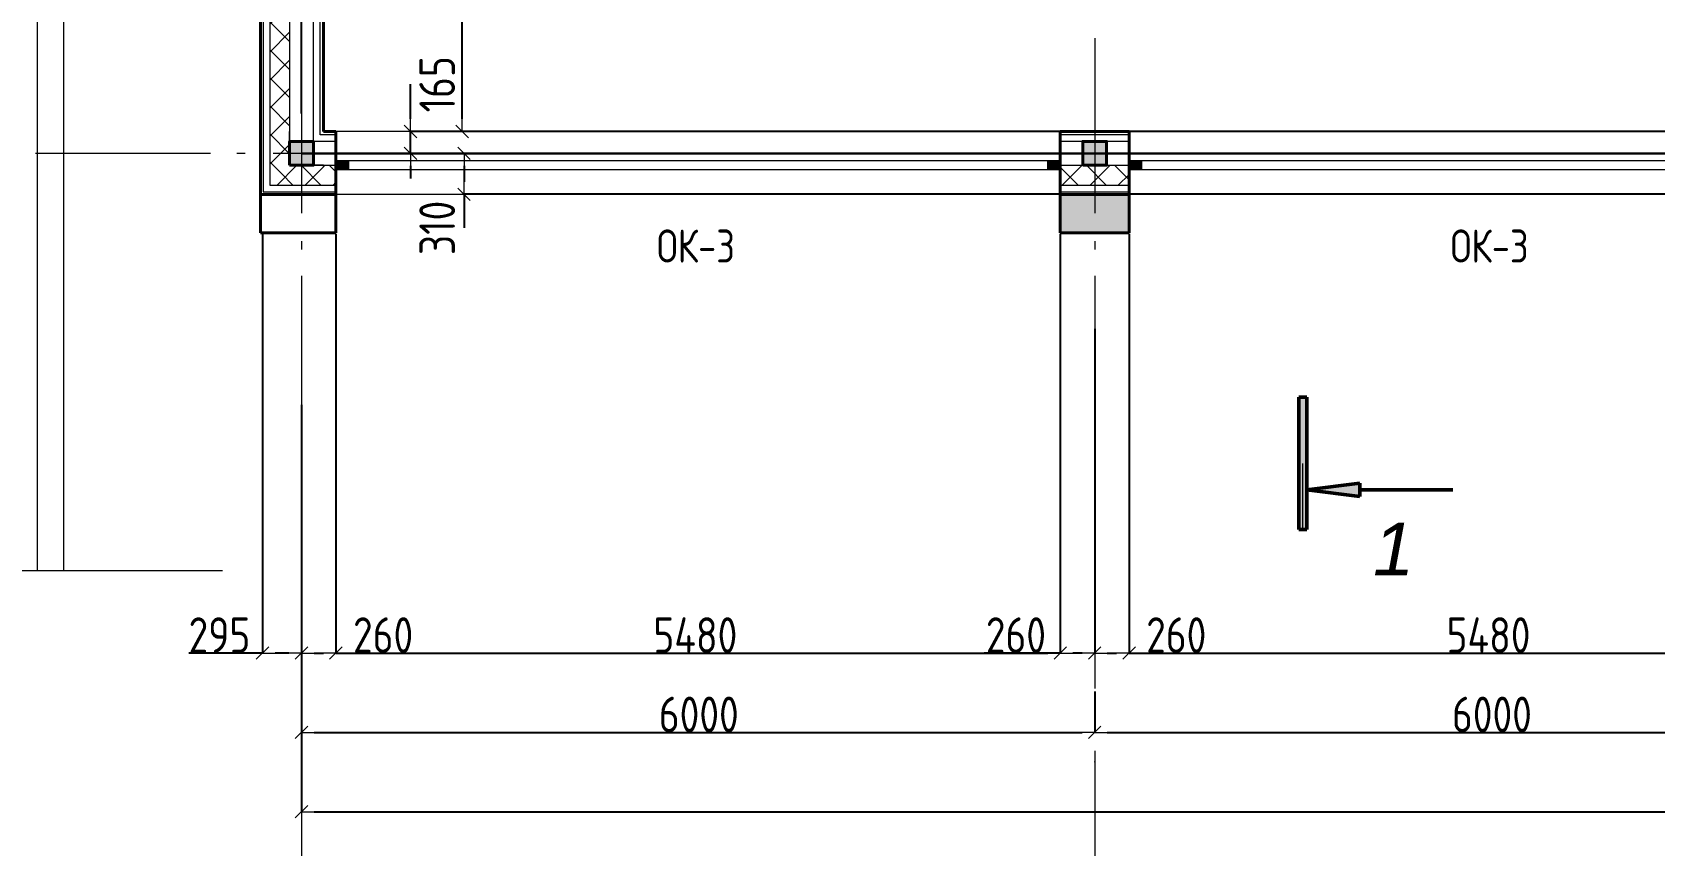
# Model space of a CAD drawing. Header units: millimetres. Extents: x -60256 to 201272, y 21388 to 77592.
# Drawn here: x -47307 to -35036, y 52221 to 58370 of the extents above; entities that cross this region are included whole.
import ezdxf
from ezdxf.enums import TextEntityAlignment as Align

# ---------------------------------------------------------------- set-up
doc = ezdxf.new("R2010")
doc.units = ezdxf.units.MM
doc.header["$MEASUREMENT"] = 0
doc.linetypes.add('Double Dashed', pattern=[1797.222233, 1325, -211.666656, 63.333344, -197.222233])
for name, color, linetype in [('колонны', 7, 'Continuous'), ('марки окон дверей', 7, 'Continuous'), ('Окна ArchiCAD', 7, 'Continuous'), ('оси', 7, 'Continuous'), ('отделка', 7, 'Continuous'), ('размеры', 7, 'Continuous'), ('размеры внутр', 7, 'Continuous'), ('разрезы', 7, 'Continuous'), ('стены наруж', 7, 'Continuous')]:
    doc.layers.add(name, color=color, linetype=linetype)
for name, color, linetype, lineweight in [('колонны_Ном._пера__94', 252, 'Continuous', 13), ('колонны_Ном._пера__99', 7, 'Continuous', 40), ('марки окон дверей_Ном._пера__96', 7, 'Continuous', 13), ('Окна ArchiCAD_Ном._пера__96', 7, 'Continuous', 13), ('Окна ArchiCAD_Ном._пера__97', 7, 'Continuous', 20), ('Окна ArchiCAD_Ном._пера__99', 7, 'Continuous', 40), ('оси_Ном._пера__96', 7, 'Continuous', 13), ('отделка_Ном._пера__91', 255, 'Continuous', 13), ('отделка_Ном._пера__99', 7, 'Continuous', 40), ('разрезы_Ном._пера__100', 7, 'Continuous', 50), ('разрезы_Ном._пера__96', 7, 'Continuous', 13), ('разрезы_Ном._пера__97', 7, 'Continuous', 20), ('стены наруж_Ном._пера__96', 7, 'Continuous', 13), ('стены наруж_Ном._пера__99', 7, 'Continuous', 40), ('чертеж_Ном._пера__96', 7, 'Continuous', 13), ('чертеж_Ном._пера__97', 7, 'Continuous', 20)]:
    doc.layers.add(name, color=color, linetype=linetype, lineweight=lineweight)
doc.styles.add('СГЕНЕРИР_СТИЛЬ_3', font='gost_2_304-81_type.ttf')
doc.styles.add('СГЕНЕРИР_СТИЛЬ_5', font='CS_Gost2304.shx')
doc.styles.add('СГЕНЕРИР_СТИЛЬ_7', font='ariali.ttf')
doc.linetypes.add('Символ (копия)', pattern='A,0,[1,3 План 2-го этажа1.Shx,S=15.873016,R=0,X=0,Y=0],-2000,0', length=2000)
doc.dimstyles.new('СГЕНЕРИР_СТИЛЬ__1', dxfattribs={"dimtxt": 270.000005, "dimasz": 95, "dimexe": 0.18, "dimexo": 0, "dimgap": 0.09, "dimtad": 1, "dimtih": 1, "dimtoh": 1, "dimdec": 0, "dimzin": 0, "dimdsep": 46, "dimtxsty": 'СГЕНЕРИР_СТИЛЬ_3', "dimblk": 'ARROWHEAD_6', "dimblk1": 'ARROWHEAD_6', "dimblk2": 'ARROWHEAD_6', "dimcen": 0.09, "dimclrd": 7, "dimclre": 7, "dimclrt": 98, "dimadec": 0, "dimazin": 0, "dimtfac": 1, "dimtdec": 4, "dimtmove": 0, "dimatfit": 3, "dimfxl": 1, "dimtolj": 1, "dimtzin": 0, "dimarcsym": 0})
doc.dimstyles.new('СГЕНЕРИР_СТИЛЬ__13', dxfattribs={"dimtxt": 270.000005, "dimasz": 95, "dimexe": 0.18, "dimexo": 300, "dimgap": 0.09, "dimtad": 1, "dimtih": 1, "dimtoh": 1, "dimdec": 0, "dimzin": 0, "dimdsep": 46, "dimtxsty": 'СГЕНЕРИР_СТИЛЬ_3', "dimblk": 'ARROWHEAD_6', "dimblk1": 'ARROWHEAD_6', "dimblk2": 'ARROWHEAD_6', "dimcen": 0.09, "dimclrd": 7, "dimclre": 7, "dimclrt": 98, "dimadec": 0, "dimazin": 0, "dimtfac": 1, "dimtdec": 4, "dimtmove": 0, "dimatfit": 3, "dimfxl": 1, "dimtolj": 1, "dimtzin": 0, "dimarcsym": 0})
doc.dimstyles.new('СГЕНЕРИР_СТИЛЬ__14', dxfattribs={"dimtxt": 270.000005, "dimasz": 95, "dimexe": 0.18, "dimexo": 300, "dimgap": 0.09, "dimtad": 1, "dimdec": 0, "dimzin": 0, "dimdsep": 46, "dimtxsty": 'СГЕНЕРИР_СТИЛЬ_3', "dimblk": 'ARROWHEAD_6', "dimblk1": 'ARROWHEAD_6', "dimblk2": 'ARROWHEAD_6', "dimcen": 0.09, "dimclrd": 7, "dimclre": 7, "dimclrt": 98, "dimadec": 0, "dimazin": 0, "dimtfac": 1, "dimtdec": 4, "dimtmove": 0, "dimatfit": 3, "dimfxl": 1, "dimtolj": 1, "dimtzin": 0, "dimarcsym": 0})
doc.dimstyles.new('СГЕНЕРИР_СТИЛЬ__15', dxfattribs={"dimtxt": 270.000005, "dimasz": 95, "dimexe": 0.18, "dimexo": 300, "dimgap": 0.09, "dimtad": 1, "dimdec": 0, "dimzin": 0, "dimdsep": 46, "dimtxsty": 'СГЕНЕРИР_СТИЛЬ_3', "dimblk": 'ARROWHEAD_6', "dimblk1": 'ARROWHEAD_6', "dimblk2": 'ARROWHEAD_6', "dimcen": 0.09, "dimclrd": 7, "dimclre": 7, "dimclrt": 98, "dimadec": 0, "dimazin": 0, "dimtfac": 1, "dimtdec": 4, "dimtmove": 2, "dimatfit": 3, "dimfxl": 1, "dimtolj": 1, "dimtzin": 0, "dimarcsym": 0})
doc.dimstyles.new('СГЕНЕРИР_СТИЛЬ__2', dxfattribs={"dimtxt": 270.000005, "dimasz": 95, "dimexe": 0.18, "dimexo": 0, "dimgap": 0.09, "dimtad": 1, "dimdec": 0, "dimzin": 0, "dimdsep": 46, "dimtxsty": 'СГЕНЕРИР_СТИЛЬ_3', "dimblk": 'ARROWHEAD_6', "dimblk1": 'ARROWHEAD_6', "dimblk2": 'ARROWHEAD_6', "dimcen": 0.09, "dimclrd": 7, "dimclre": 7, "dimclrt": 98, "dimadec": 0, "dimazin": 0, "dimtfac": 1, "dimtdec": 4, "dimtmove": 0, "dimatfit": 3, "dimfxl": 1, "dimtolj": 1, "dimtzin": 0, "dimarcsym": 0})
pattern_1 = [(45, (0, 0), (-106.06602, 106.06602), []), (135, (0, 0), (106.06602, 106.06602), [])]

# ---------------------------------------------------------------- blocks, each defined once
blk = doc.blocks.new('Стена_14_1', base_point=(-39271, 57146))
at = {"layer": 'отделка_Ном._пера__91', "linetype": 'Continuous'}
blk.add_hatch(color=256, dxfattribs=at).paths.add_polyline_path([(-39531, 57146), (-39531, 56856), (-39011, 56856), (-39011, 57146)])
at = {"layer": 'отделка_Ном._пера__99', "linetype": 'Continuous', "flags": 128}
for points in [[(-39531, 57146), (-39531, 56856)], [(-39011, 57146), (-39531, 57146)], [(-39011, 56856), (-39011, 57146)], [(-39531, 56856), (-39011, 56856)]]:
    blk.add_lwpolyline(points, dxfattribs=at)
blk = doc.blocks.new('Стена_16_1', base_point=(-45271, 57146))
at = {"layer": 'отделка_Ном._пера__99', "linetype": 'Continuous', "flags": 128}
for points in [[(-45581, 57146), (-45581, 56856)], [(-45011, 57146), (-45581, 57146)], [(-45011, 56856), (-45011, 57146)], [(-45581, 56856), (-45011, 56856)]]:
    blk.add_lwpolyline(points, dxfattribs=at)
blk = doc.blocks.new('Окно 16_4')
at = {"layer": 'Окна ArchiCAD_Ном._пера__96', "linetype": 'Continuous'}
for points in [[(-2740, -70), (-2645, -70), (-2645, 0), (-2740, 0)], [(2740, 0), (2645, 0), (2645, -70), (2740, -70)]]:
    blk.add_hatch(color=256, dxfattribs=at).paths.add_polyline_path(points)
for p, q in [((2645, 0), (-2645, 0)), ((-2645, -70), (2645, -70))]:
    blk.add_line(p, q, dxfattribs=at)
at = {"layer": 'Окна ArchiCAD_Ном._пера__97', "linetype": 'Continuous'}
for p, q in [((-2740, 220), (2740, 220)), ((-2645, 0), (-2740, 0)), ((-2645, -70), (-2645, 0)), ((2740, 0), (2645, 0)), ((2645, 0), (2645, -70)), ((-2740, -70), (-2645, -70)), ((2645, -70), (2740, -70)), ((-2740, -255), (2740, -255))]:
    blk.add_line(p, q, dxfattribs=at)
at = {"layer": 'Окна ArchiCAD_Ном._пера__99', "linetype": 'Continuous'}
for p, q in [((-2740, 0), (-2740, -35)), ((2740, 0), (2740, -35)), ((-2740, -35), (-2740, -70)), ((2740, -35), (2740, -70))]:
    blk.add_line(p, q, dxfattribs=at)
blk = doc.blocks.new('Окно 16_5')
at = {"layer": 'Окна ArchiCAD_Ном._пера__96', "linetype": 'Continuous'}
for points in [[(-2740, -70), (-2645, -70), (-2645, 0), (-2740, 0)], [(2740, 0), (2645, 0), (2645, -70), (2740, -70)]]:
    blk.add_hatch(color=256, dxfattribs=at).paths.add_polyline_path(points)
for p, q in [((2645, 0), (-2645, 0)), ((-2645, -70), (2645, -70))]:
    blk.add_line(p, q, dxfattribs=at)
at = {"layer": 'Окна ArchiCAD_Ном._пера__97', "linetype": 'Continuous'}
for p, q in [((-2740, 220), (2740, 220)), ((-2645, 0), (-2740, 0)), ((-2645, -70), (-2645, 0)), ((2740, 0), (2645, 0)), ((2645, 0), (2645, -70)), ((-2740, -70), (-2645, -70)), ((2645, -70), (2740, -70)), ((-2740, -255), (2740, -255))]:
    blk.add_line(p, q, dxfattribs=at)
at = {"layer": 'Окна ArchiCAD_Ном._пера__99', "linetype": 'Continuous'}
for p, q in [((-2740, 0), (-2740, -35)), ((2740, 0), (2740, -35)), ((-2740, -35), (-2740, -70)), ((2740, -35), (2740, -70))]:
    blk.add_line(p, q, dxfattribs=at)
blk = doc.blocks.new('Стена_22_1', base_point=(-15271, 57456))
at = {"layer": 'стены наруж_Ном._пера__96', "linetype": 'Continuous'}
h = blk.add_hatch(dxfattribs=at)
h.set_pattern_fill('УТЕПЛИТ_МЕЛКИЙ_0001', color=256, style=0, pattern_type=2)
h.set_pattern_definition(pattern_1)
h.paths.add_polyline_path([(-45511, 57216), (-45106, 57216), (-45106, 57366), (-45361, 57366)])
h = blk.add_hatch(dxfattribs=at)
h.set_pattern_fill('УТЕПЛИТ_МЕЛКИЙ_0001', color=256, style=0, pattern_type=2)
h.set_pattern_definition(pattern_1)
h.paths.add_polyline_path([(-45106, 57366), (-45106, 57216), (-45011, 57216), (-45011, 57331), (-45011, 57366)])
h = blk.add_hatch(dxfattribs=at)
h.set_pattern_fill('УТЕПЛИТ_МЕЛКИЙ_0001', color=256, style=0, pattern_type=2)
h.set_pattern_definition(pattern_1)
h.paths.add_polyline_path([(-39531, 57366), (-39531, 57331), (-39531, 57216), (-39361, 57216), (-39361, 57366)])
h = blk.add_hatch(dxfattribs=at)
h.set_pattern_fill('УТЕПЛИТ_МЕЛКИЙ_0001', color=256, style=0, pattern_type=2)
h.set_pattern_definition(pattern_1)
h.paths.add_polyline_path([(-39361, 57216), (-39181, 57216), (-39181, 57366), (-39361, 57366)])
h = blk.add_hatch(dxfattribs=at)
h.set_pattern_fill('УТЕПЛИТ_МЕЛКИЙ_0001', color=256, style=0, pattern_type=2)
h.set_pattern_definition(pattern_1)
h.paths.add_polyline_path([(-39181, 57366), (-39181, 57216), (-39011, 57216), (-39011, 57331), (-39011, 57366)])
for p, q in [((-45106, 57596), (-45131, 57596)), ((-45011, 57596), (-45106, 57596)), ((-39361, 57596), (-39531, 57596)), ((-39181, 57596), (-39361, 57596)), ((-39011, 57596), (-39181, 57596)), ((-45106, 57546), (-45181, 57546)), ((-45011, 57546), (-45106, 57546)), ((-39361, 57546), (-39531, 57546)), ((-39361, 57546), (-39181, 57546)), ((-39011, 57546), (-39181, 57546)), ((-45106, 57366), (-45361, 57366)), ((-45361, 57366), (-45106, 57366)), ((-45106, 57366), (-45011, 57366)), ((-39531, 57366), (-39361, 57366)), ((-39181, 57366), (-39361, 57366)), ((-39181, 57366), (-39011, 57366)), ((-45511, 57216), (-45106, 57216)), ((-45106, 57216), (-45011, 57216)), ((-39531, 57216), (-39361, 57216)), ((-39361, 57216), (-39181, 57216)), ((-39181, 57216), (-39011, 57216)), ((-45561, 57166), (-45106, 57166)), ((-45106, 57166), (-45011, 57166)), ((-39531, 57166), (-39361, 57166)), ((-39361, 57166), (-39181, 57166)), ((-39181, 57166), (-39011, 57166))]:
    blk.add_line(p, q, dxfattribs=at)
at = {"layer": 'стены наруж_Ном._пера__99', "linetype": 'Continuous'}
for p, q in [((-45011, 57621), (-45011, 57596)), ((-45011, 57596), (-45011, 57546)), ((-39531, 57621), (-39531, 57596)), ((-39531, 57596), (-39531, 57546)), ((-39011, 57621), (-39011, 57596)), ((-39011, 57596), (-39011, 57546)), ((-45011, 57546), (-45011, 57401)), ((-39531, 57546), (-39531, 57401)), ((-39011, 57546), (-39011, 57401)), ((-45011, 57401), (-45011, 57366)), ((-45011, 57366), (-45011, 57331)), ((-45011, 57331), (-45011, 57216)), ((-39531, 57401), (-39531, 57366)), ((-39531, 57366), (-39531, 57331)), ((-39531, 57331), (-39531, 57216)), ((-39011, 57401), (-39011, 57366)), ((-39011, 57366), (-39011, 57331)), ((-39011, 57331), (-39011, 57216)), ((-45011, 57216), (-45011, 57166)), ((-39531, 57216), (-39531, 57166)), ((-39011, 57216), (-39011, 57166)), ((-45011, 57166), (-45011, 57146)), ((-39531, 57166), (-39531, 57146)), ((-39011, 57166), (-39011, 57146))]:
    blk.add_line(p, q, dxfattribs=at)
at = {"layer": 'стены наруж_Ном._пера__99', "linetype": 'Continuous', "flags": 128}
for points in [[(-45011, 57621), (-45106, 57621)], [(-39011, 57621), (-39531, 57621)], [(-45581, 57146), (-45011, 57146)], [(-39531, 57146), (-39011, 57146)]]:
    blk.add_lwpolyline(points, dxfattribs=at)
at = {"layer": 'Окна ArchiCAD', "color": 44, "linetype": 'Continuous', "lineweight": 35, "xscale": -1, "zscale": 1000}
for name, p in [('Окно 16_5', (-42271, 57401)), ('Окно 16_4', (-36271, 57401))]:
    blk.add_blockref(name, p, dxfattribs=at)
blk = doc.blocks.new('Стена_23_1', base_point=(-45271, 57456))
at = {"layer": 'стены наруж_Ном._пера__96', "linetype": 'Continuous'}
h = blk.add_hatch(dxfattribs=at)
h.set_pattern_fill('УТЕПЛИТ_МЕЛКИЙ_0001', color=256, style=0, pattern_type=2)
h.set_pattern_definition(pattern_1)
h.paths.add_polyline_path([(-45511, 63366), (-45511, 57621), (-45361, 57621), (-45361, 63366)])
h = blk.add_hatch(dxfattribs=at)
h.set_pattern_fill('УТЕПЛИТ_МЕЛКИЙ_0001', color=256, style=0, pattern_type=2)
h.set_pattern_definition(pattern_1)
h.paths.add_polyline_path([(-45511, 57621), (-45511, 57216), (-45361, 57366), (-45361, 57621)])
for p, q in [((-45561, 63366), (-45561, 57621)), ((-45511, 63366), (-45511, 57621)), ((-45361, 63366), (-45361, 57621)), ((-45181, 57621), (-45181, 63366)), ((-45131, 57621), (-45131, 63366)), ((-45561, 57621), (-45561, 57166)), ((-45511, 57621), (-45511, 57216)), ((-45361, 57366), (-45361, 57621)), ((-45361, 57621), (-45361, 57366)), ((-45181, 57546), (-45181, 57621)), ((-45131, 57596), (-45131, 57621))]:
    blk.add_line(p, q, dxfattribs=at)
at = {"layer": 'стены наруж_Ном._пера__99', "linetype": 'Continuous', "flags": 128}
for points in [[(-45581, 63656), (-45581, 57146)], [(-45106, 57621), (-45106, 63656)]]:
    blk.add_lwpolyline(points, dxfattribs=at)
blk = doc.blocks.new('Колонна_37_1', base_point=(-39271, 57456))
at = {"layer": 'колонны_Ном._пера__94', "linetype": 'Continuous'}
blk.add_hatch(color=256, dxfattribs=at).paths.add_polyline_path([(-39361, 57366), (-39181, 57366), (-39181, 57546), (-39361, 57546)])
at = {"layer": 'колонны_Ном._пера__99', "linetype": 'Continuous', "flags": 128}
blk.add_lwpolyline([(-39361, 57366), (-39181, 57366), (-39181, 57546), (-39361, 57546)], close=True, dxfattribs=at)
blk = doc.blocks.new('Колонна_38_1', base_point=(-45271, 57456))
at = {"layer": 'колонны_Ном._пера__94', "linetype": 'Continuous'}
blk.add_hatch(color=256, dxfattribs=at).paths.add_polyline_path([(-45361, 57366), (-45181, 57366), (-45181, 57546), (-45361, 57546)])
at = {"layer": 'колонны_Ном._пера__99', "linetype": 'Continuous', "flags": 128}
blk.add_lwpolyline([(-45361, 57366), (-45181, 57366), (-45181, 57546), (-45361, 57546)], close=True, dxfattribs=at)
blk = doc.blocks.new('Стандартный маркер сетки')
at = {"layer": 'оси_Ном._пера__96', "linetype": 'Double Dashed'}
for p, q in [((900, 0), (17157, 0)), ((17157, 0), (18057, 0))]:
    blk.add_line(p, q, dxfattribs=at)
blk.add_point((17157, 0), dxfattribs=at)
blk.add_point((17157, 0), dxfattribs=at)
at = {"layer": 'оси_Ном._пера__96', "style": 'СГЕНЕРИР_СТИЛЬ_3'}
blk.add_attdef('AC_MarkerText_1', text='', height=350, rotation=90, dxfattribs=at).set_placement((18727, -87), align=Align.BOTTOM_LEFT)
blk = doc.blocks.new('Стандартный маркер сетки_2')
at = {"layer": 'оси_Ном._пера__96', "linetype": 'Double Dashed'}
for p, q in [((900, 0), (17157, 0)), ((17157, 0), (18057, 0))]:
    blk.add_line(p, q, dxfattribs=at)
blk.add_point((17157, 0), dxfattribs=at)
blk.add_point((17157, 0), dxfattribs=at)
at = {"layer": 'оси_Ном._пера__96', "style": 'СГЕНЕРИР_СТИЛЬ_3'}
blk.add_attdef('AC_MarkerText_1', text='', height=350, rotation=90, dxfattribs=at).set_placement((18727, -122), align=Align.BOTTOM_LEFT)
blk = doc.blocks.new('Стандартный маркер сетки_14')
at = {"layer": 'оси_Ном._пера__96', "linetype": 'Double Dashed'}
blk.add_line((900, 0), (76535, 0), dxfattribs=at)
at = {"layer": 'оси_Ном._пера__96', "style": 'СГЕНЕРИР_СТИЛЬ_3'}
for tag, p in [('AC_MarkerText_1_1', (-244, 270)), ('AC_MarkerText_1_2', (77991, 270))]:
    blk.add_attdef(tag, text='', height=350, rotation=180, dxfattribs=at).set_placement(p, align=Align.BOTTOM_LEFT)
blk = doc.blocks.new('Номер помещения 16_2')
at = {"layer": 'марки окон дверей_Ном._пера__96', "insert": (-308, 19), "char_height": 250, "attachment_point": 4, "style": 'СГЕНЕРИР_СТИЛЬ_5'}
blk.add_mtext('{ОК-3}', dxfattribs=at)
blk = doc.blocks.new('ARROWHEAD_6')
at = {"color": 0, "linetype": 'Continuous', "lineweight": 0}
for p, q in [((0, 0), (-1, 0)), ((-0.5, -0.5), (0.5, 0.5))]:
    blk.add_line(p, q, dxfattribs=at)
blk = doc.blocks.new('*D795')
at = {"layer": 'Defpoints', "color": 0, "linetype": 'Continuous', "transparency": 16777216}
for p in [(22379, 61287), (-45271, 53854), (22379, 52477)]:
    blk.add_point(p, dxfattribs=at)
at = {"layer": 'размеры', "color": 7, "linetype": 'Continuous', "lineweight": -2, "transparency": 16777216}
for p, q in [((22379, 61287), (22379, 52477)), ((-45271, 53854), (-45271, 52477)), ((-45176, 52477), (22284, 52477))]:
    blk.add_line(p, q, dxfattribs=at)
at = {"layer": 'размеры', "color": 7, "linetype": 'Continuous', "lineweight": -2, "transparency": 16777216, "xscale": 95, "yscale": 95, "zscale": 95, "rotation": 180}
blk.add_blockref('ARROWHEAD_6', (-45271, 52477), dxfattribs=at)
at = {"layer": 'размеры', "color": 7, "linetype": 'Continuous', "lineweight": -2, "transparency": 16777216, "xscale": 95, "yscale": 95, "zscale": 95}
blk.add_blockref('ARROWHEAD_6', (22379, 52477), dxfattribs=at)
at = {"layer": 'размеры', "color": 98, "linetype": 'Continuous', "transparency": 16777216, "insert": (-11433, 52612), "char_height": 270, "attachment_point": 5, "style": 'СГЕНЕРИР_СТИЛЬ_3'}
blk.add_mtext('\\A1;67650', dxfattribs=at)
blk = doc.blocks.new('*D799')
at = {"layer": 'Defpoints', "color": 0, "linetype": 'Continuous', "transparency": 16777216}
for p in [(-45271, 53633), (-39271, 53385), (-39271, 53077)]:
    blk.add_point(p, dxfattribs=at)
at = {"layer": 'размеры', "color": 7, "linetype": 'Continuous', "lineweight": -2, "transparency": 16777216}
for p, q in [((-45271, 53633), (-45271, 53077)), ((-39271, 53385), (-39271, 53077)), ((-45176, 53077), (-39366, 53077))]:
    blk.add_line(p, q, dxfattribs=at)
at = {"layer": 'размеры', "color": 7, "linetype": 'Continuous', "lineweight": -2, "transparency": 16777216, "xscale": 95, "yscale": 95, "zscale": 95, "rotation": 180}
blk.add_blockref('ARROWHEAD_6', (-45271, 53077), dxfattribs=at)
at = {"layer": 'размеры', "color": 7, "linetype": 'Continuous', "lineweight": -2, "transparency": 16777216, "xscale": 95, "yscale": 95, "zscale": 95}
blk.add_blockref('ARROWHEAD_6', (-39271, 53077), dxfattribs=at)
at = {"layer": 'размеры', "color": 98, "linetype": 'Continuous', "transparency": 16777216, "insert": (-42266, 53212), "char_height": 270, "attachment_point": 5, "style": 'СГЕНЕРИР_СТИЛЬ_3'}
blk.add_mtext('\\A1;6000', dxfattribs=at)
blk = doc.blocks.new('*D800')
at = {"layer": 'Defpoints', "color": 0, "linetype": 'Continuous', "transparency": 16777216}
for p in [(-39271, 53385), (-33271, 53495), (-33271, 53077)]:
    blk.add_point(p, dxfattribs=at)
at = {"layer": 'размеры', "color": 7, "linetype": 'Continuous', "lineweight": -2, "transparency": 16777216}
for p, q in [((-39271, 53385), (-39271, 53077)), ((-33271, 53495), (-33271, 53077)), ((-39176, 53077), (-33366, 53077))]:
    blk.add_line(p, q, dxfattribs=at)
at = {"layer": 'размеры', "color": 7, "linetype": 'Continuous', "lineweight": -2, "transparency": 16777216, "xscale": 95, "yscale": 95, "zscale": 95, "rotation": 180}
blk.add_blockref('ARROWHEAD_6', (-39271, 53077), dxfattribs=at)
at = {"layer": 'размеры', "color": 7, "linetype": 'Continuous', "lineweight": -2, "transparency": 16777216, "xscale": 95, "yscale": 95, "zscale": 95}
blk.add_blockref('ARROWHEAD_6', (-33271, 53077), dxfattribs=at)
at = {"layer": 'размеры', "color": 98, "linetype": 'Continuous', "transparency": 16777216, "insert": (-36266, 53212), "char_height": 270, "attachment_point": 5, "style": 'СГЕНЕРИР_СТИЛЬ_3'}
blk.add_mtext('\\A1;6000', dxfattribs=at)
blk = doc.blocks.new('*D816')
at = {"layer": 'Defpoints', "color": 0, "linetype": 'Continuous', "transparency": 16777216}
for p in [(-40966, 71856), (-50466, 57456), (-48920, 57456)]:
    blk.add_point(p, dxfattribs=at)
at = {"layer": 'размеры', "color": 7, "linetype": 'Continuous', "lineweight": -2, "transparency": 16777216}
for p, q in [((-40966, 71856), (-50466, 71856)), ((-50466, 71761), (-50466, 65056)), ((-50466, 57551), (-50466, 64284)), ((-48920, 57456), (-50466, 57456))]:
    blk.add_line(p, q, dxfattribs=at)
at = {"layer": 'размеры', "color": 7, "linetype": 'Continuous', "lineweight": -2, "transparency": 16777216, "xscale": 95, "yscale": 95, "zscale": 95}
for p, rotation in [((-50466, 71856), 90), ((-50466, 57456), 270)]:
    blk.add_blockref('ARROWHEAD_6', p, dxfattribs=dict(at, rotation=rotation))
at = {"layer": 'размеры', "color": 98, "linetype": 'Continuous', "transparency": 16777216, "insert": (-50466, 64670), "char_height": 270, "attachment_point": 5, "rotation": 90, "style": 'СГЕНЕРИР_СТИЛЬ_3'}
blk.add_mtext('\\A1;14400', dxfattribs=at)
blk = doc.blocks.new('*D904')
at = {"layer": 'Defpoints', "color": 0, "linetype": 'Continuous', "transparency": 16777216}
for p in [(-45581, 63518), (-45271, 59221), (-45271, 57456)]:
    blk.add_point(p, dxfattribs=at)
at = {"layer": 'размеры внутр', "color": 7, "linetype": 'Continuous', "lineweight": -2, "transparency": 16777216}
for p, q in [((-45581, 63218), (-45581, 59221)), ((-45581, 59221), (-46081, 59221)), ((-45366, 59221), (-45486, 59221)), ((-45271, 57756), (-45271, 59222))]:
    blk.add_line(p, q, dxfattribs=at)
at = {"layer": 'размеры внутр', "color": 7, "linetype": 'Continuous', "lineweight": -2, "transparency": 16777216, "xscale": 95, "yscale": 95, "zscale": 95, "rotation": 180}
blk.add_blockref('ARROWHEAD_6', (-45581, 59221), dxfattribs=at)
at = {"layer": 'размеры внутр', "color": 7, "linetype": 'Continuous', "lineweight": -2, "transparency": 16777216, "xscale": 95, "yscale": 95, "zscale": 95}
blk.add_blockref('ARROWHEAD_6', (-45271, 59221), dxfattribs=at)
at = {"layer": 'размеры внутр', "color": 98, "linetype": 'Continuous', "transparency": 16777216, "insert": (-45879, 59356), "char_height": 270, "attachment_point": 5, "style": 'СГЕНЕРИР_СТИЛЬ_3'}
blk.add_mtext('\\A1;310', dxfattribs=at)
blk = doc.blocks.new('*D905')
at = {"layer": 'Defpoints', "color": 0, "linetype": 'Continuous', "transparency": 16777216}
for p in [(-45106, 63518), (-45106, 59221), (-45271, 57456)]:
    blk.add_point(p, dxfattribs=at)
at = {"layer": 'размеры внутр', "color": 7, "linetype": 'Continuous', "lineweight": -2, "transparency": 16777216}
for p, q in [((-45106, 63218), (-45106, 59221)), ((-45366, 59221), (-45461, 59221)), ((-45271, 57756), (-45271, 59222)), ((-45271, 59221), (-45106, 59221)), ((-45011, 59221), (-44511, 59221))]:
    blk.add_line(p, q, dxfattribs=at)
at = {"layer": 'размеры внутр', "color": 7, "linetype": 'Continuous', "lineweight": -2, "transparency": 16777216, "xscale": 95, "yscale": 95, "zscale": 95}
blk.add_blockref('ARROWHEAD_6', (-45271, 59221), dxfattribs=at)
at = {"layer": 'размеры внутр', "color": 7, "linetype": 'Continuous', "lineweight": -2, "transparency": 16777216, "xscale": 95, "yscale": 95, "zscale": 95, "rotation": 180}
blk.add_blockref('ARROWHEAD_6', (-45106, 59221), dxfattribs=at)
at = {"layer": 'размеры внутр', "color": 98, "linetype": 'Continuous', "transparency": 16777216, "insert": (-44714, 59356), "char_height": 270, "attachment_point": 5, "style": 'СГЕНЕРИР_СТИЛЬ_3'}
blk.add_mtext('\\A1;165', dxfattribs=at)
blk = doc.blocks.new('*D910')
at = {"layer": 'Defpoints', "color": 0, "linetype": 'Continuous', "transparency": 16777216}
for p in [(-45271, 57456), (-44042, 57456), (-30271, 57146)]:
    blk.add_point(p, dxfattribs=at)
at = {"layer": 'размеры внутр', "color": 7, "linetype": 'Continuous', "lineweight": -2, "transparency": 16777216}
for p, q in [((-44971, 57456), (-44042, 57456)), ((-44042, 57361), (-44042, 57241)), ((-30571, 57146), (-44042, 57146)), ((-44042, 57146), (-44042, 56892))]:
    blk.add_line(p, q, dxfattribs=at)
at = {"layer": 'размеры внутр', "color": 7, "linetype": 'Continuous', "lineweight": -2, "transparency": 16777216, "xscale": 95, "yscale": 95, "zscale": 95}
for p, rotation in [((-44042, 57456), 90), ((-44042, 57146), 270)]:
    blk.add_blockref('ARROWHEAD_6', p, dxfattribs=dict(at, rotation=rotation))
at = {"layer": 'размеры внутр', "color": 98, "linetype": 'Continuous', "transparency": 16777216, "insert": (-44245, 56892), "char_height": 270, "attachment_point": 5, "rotation": 90, "style": 'СГЕНЕРИР_СТИЛЬ_3'}
blk.add_mtext('\\A1;310', dxfattribs=at)
blk = doc.blocks.new('*D911')
at = {"layer": 'Defpoints', "color": 0, "linetype": 'Continuous', "transparency": 16777216}
for p in [(-44447, 57621), (-30271, 57621), (-45271, 57456)]:
    blk.add_point(p, dxfattribs=at)
at = {"layer": 'размеры внутр', "color": 7, "linetype": 'Continuous', "lineweight": -2, "transparency": 16777216}
for p, q in [((-44447, 57716), (-44447, 57978)), ((-30571, 57621), (-44447, 57621)), ((-44447, 57456), (-44447, 57621)), ((-44971, 57456), (-44447, 57456)), ((-44447, 57361), (-44447, 57266))]:
    blk.add_line(p, q, dxfattribs=at)
at = {"layer": 'размеры внутр', "color": 7, "linetype": 'Continuous', "lineweight": -2, "transparency": 16777216, "xscale": 95, "yscale": 95, "zscale": 95}
for p, rotation in [((-44447, 57621), 270), ((-44447, 57456), 90)]:
    blk.add_blockref('ARROWHEAD_6', p, dxfattribs=dict(at, rotation=rotation))
at = {"layer": 'размеры внутр', "color": 98, "linetype": 'Continuous', "transparency": 16777216, "insert": (-44245, 57978), "char_height": 270, "attachment_point": 5, "rotation": 90, "style": 'СГЕНЕРИР_СТИЛЬ_3'}
blk.add_mtext('\\A1;165', dxfattribs=at)
blk = doc.blocks.new('*D912')
at = {"layer": 'Defpoints', "color": 0, "linetype": 'Continuous', "transparency": 16777216}
for p in [(-44606, 69456), (-44056, 69456), (-30271, 57621)]:
    blk.add_point(p, dxfattribs=at)
at = {"layer": 'размеры внутр', "color": 7, "linetype": 'Continuous', "lineweight": -2, "transparency": 16777216}
for p, q in [((-44306, 69456), (-44056, 69456)), ((-44056, 57716), (-44056, 69361)), ((-30571, 57621), (-44056, 57621))]:
    blk.add_line(p, q, dxfattribs=at)
at = {"layer": 'размеры внутр', "color": 7, "linetype": 'Continuous', "lineweight": -2, "transparency": 16777216, "xscale": 95, "yscale": 95, "zscale": 95}
for p, rotation in [((-44056, 69456), 90), ((-44056, 57621), 270)]:
    blk.add_blockref('ARROWHEAD_6', p, dxfattribs=dict(at, rotation=rotation))
at = {"layer": 'размеры внутр', "color": 98, "linetype": 'Continuous', "transparency": 16777216, "insert": (-44210, 64096), "char_height": 270, "attachment_point": 5, "rotation": 90, "style": 'СГЕНЕРИР_СТИЛЬ_3'}
blk.add_mtext('\\A1;11835', dxfattribs=at)
blk = doc.blocks.new('*D948')
at = {"layer": 'Defpoints', "color": 0, "linetype": 'Continuous', "transparency": 16777216}
for p in [(-45566, 57161), (-45271, 55853), (-45271, 53677)]:
    blk.add_point(p, dxfattribs=at)
at = {"layer": 'размеры внутр', "color": 7, "linetype": 'Continuous', "lineweight": -2, "transparency": 16777216}
for p, q in [((-45566, 56861), (-45566, 53677)), ((-45271, 55553), (-45271, 53677)), ((-45566, 53677), (-46124, 53677)), ((-45366, 53677), (-45471, 53677))]:
    blk.add_line(p, q, dxfattribs=at)
at = {"layer": 'размеры внутр', "color": 7, "linetype": 'Continuous', "lineweight": -2, "transparency": 16777216, "xscale": 95, "yscale": 95, "zscale": 95, "rotation": 180}
blk.add_blockref('ARROWHEAD_6', (-45566, 53677), dxfattribs=at)
at = {"layer": 'размеры внутр', "color": 7, "linetype": 'Continuous', "lineweight": -2, "transparency": 16777216, "xscale": 95, "yscale": 95, "zscale": 95}
blk.add_blockref('ARROWHEAD_6', (-45271, 53677), dxfattribs=at)
at = {"layer": 'размеры внутр', "color": 98, "linetype": 'Continuous', "transparency": 16777216, "insert": (-45892, 53812), "char_height": 270, "attachment_point": 5, "style": 'СГЕНЕРИР_СТИЛЬ_3'}
blk.add_mtext('\\A1;295', dxfattribs=at)
blk = doc.blocks.new('*D949')
at = {"layer": 'Defpoints', "color": 0, "linetype": 'Continuous', "transparency": 16777216}
for p in [(-45011, 57146), (-45271, 55853), (-45011, 53677)]:
    blk.add_point(p, dxfattribs=at)
at = {"layer": 'размеры внутр', "color": 7, "linetype": 'Continuous', "lineweight": -2, "transparency": 16777216}
for p, q in [((-45011, 56846), (-45011, 53677)), ((-45271, 55553), (-45271, 53677)), ((-45176, 53677), (-45106, 53677)), ((-45011, 53677), (-44413, 53677))]:
    blk.add_line(p, q, dxfattribs=at)
at = {"layer": 'размеры внутр', "color": 7, "linetype": 'Continuous', "lineweight": -2, "transparency": 16777216, "xscale": 95, "yscale": 95, "zscale": 95, "rotation": 180}
blk.add_blockref('ARROWHEAD_6', (-45271, 53677), dxfattribs=at)
at = {"layer": 'размеры внутр', "color": 7, "linetype": 'Continuous', "lineweight": -2, "transparency": 16777216, "xscale": 95, "yscale": 95, "zscale": 95}
blk.add_blockref('ARROWHEAD_6', (-45011, 53677), dxfattribs=at)
at = {"layer": 'размеры внутр', "color": 98, "linetype": 'Continuous', "transparency": 16777216, "insert": (-44654, 53812), "char_height": 270, "attachment_point": 5, "style": 'СГЕНЕРИР_СТИЛЬ_3'}
blk.add_mtext('\\A1;260', dxfattribs=at)
blk = doc.blocks.new('*D950')
at = {"layer": 'Defpoints', "color": 0, "linetype": 'Continuous', "transparency": 16777216}
for p in [(-45011, 57146), (-39531, 57146), (-39531, 53677)]:
    blk.add_point(p, dxfattribs=at)
at = {"layer": 'размеры внутр', "color": 7, "linetype": 'Continuous', "lineweight": -2, "transparency": 16777216}
for p, q in [((-45011, 56846), (-45011, 53677)), ((-39531, 56846), (-39531, 53677)), ((-44916, 53677), (-39626, 53677))]:
    blk.add_line(p, q, dxfattribs=at)
at = {"layer": 'размеры внутр', "color": 7, "linetype": 'Continuous', "lineweight": -2, "transparency": 16777216, "xscale": 95, "yscale": 95, "zscale": 95, "rotation": 180}
blk.add_blockref('ARROWHEAD_6', (-45011, 53677), dxfattribs=at)
at = {"layer": 'размеры внутр', "color": 7, "linetype": 'Continuous', "lineweight": -2, "transparency": 16777216, "xscale": 95, "yscale": 95, "zscale": 95}
blk.add_blockref('ARROWHEAD_6', (-39531, 53677), dxfattribs=at)
at = {"layer": 'размеры внутр', "color": 98, "linetype": 'Continuous', "transparency": 16777216, "insert": (-42292, 53812), "char_height": 270, "attachment_point": 5, "style": 'СГЕНЕРИР_СТИЛЬ_3'}
blk.add_mtext('\\A1;5480', dxfattribs=at)
blk = doc.blocks.new('*D951')
at = {"layer": 'Defpoints', "color": 0, "linetype": 'Continuous', "transparency": 16777216}
for p in [(-39531, 57146), (-39271, 56429), (-39271, 53677)]:
    blk.add_point(p, dxfattribs=at)
at = {"layer": 'размеры внутр', "color": 7, "linetype": 'Continuous', "lineweight": -2, "transparency": 16777216}
for p, q in [((-39531, 56846), (-39531, 53677)), ((-39271, 56129), (-39271, 53677)), ((-39531, 53677), (-40108, 53677)), ((-39366, 53677), (-39436, 53677))]:
    blk.add_line(p, q, dxfattribs=at)
at = {"layer": 'размеры внутр', "color": 7, "linetype": 'Continuous', "lineweight": -2, "transparency": 16777216, "xscale": 95, "yscale": 95, "zscale": 95, "rotation": 180}
blk.add_blockref('ARROWHEAD_6', (-39531, 53677), dxfattribs=at)
at = {"layer": 'размеры внутр', "color": 7, "linetype": 'Continuous', "lineweight": -2, "transparency": 16777216, "xscale": 95, "yscale": 95, "zscale": 95}
blk.add_blockref('ARROWHEAD_6', (-39271, 53677), dxfattribs=at)
at = {"layer": 'размеры внутр', "color": 98, "linetype": 'Continuous', "transparency": 16777216, "insert": (-39867, 53812), "char_height": 270, "attachment_point": 5, "style": 'СГЕНЕРИР_СТИЛЬ_3'}
blk.add_mtext('\\A1;260', dxfattribs=at)
blk = doc.blocks.new('*D952')
at = {"layer": 'Defpoints', "color": 0, "linetype": 'Continuous', "transparency": 16777216}
for p in [(-39011, 57146), (-39271, 56429), (-39011, 53677)]:
    blk.add_point(p, dxfattribs=at)
at = {"layer": 'размеры внутр', "color": 7, "linetype": 'Continuous', "lineweight": -2, "transparency": 16777216}
for p, q in [((-39011, 56846), (-39011, 53677)), ((-39271, 56129), (-39271, 53677)), ((-39176, 53677), (-39106, 53677)), ((-39011, 53677), (-38413, 53677))]:
    blk.add_line(p, q, dxfattribs=at)
at = {"layer": 'размеры внутр', "color": 7, "linetype": 'Continuous', "lineweight": -2, "transparency": 16777216, "xscale": 95, "yscale": 95, "zscale": 95, "rotation": 180}
blk.add_blockref('ARROWHEAD_6', (-39271, 53677), dxfattribs=at)
at = {"layer": 'размеры внутр', "color": 7, "linetype": 'Continuous', "lineweight": -2, "transparency": 16777216, "xscale": 95, "yscale": 95, "zscale": 95}
blk.add_blockref('ARROWHEAD_6', (-39011, 53677), dxfattribs=at)
at = {"layer": 'размеры внутр', "color": 98, "linetype": 'Continuous', "transparency": 16777216, "insert": (-38654, 53812), "char_height": 270, "attachment_point": 5, "style": 'СГЕНЕРИР_СТИЛЬ_3'}
blk.add_mtext('\\A1;260', dxfattribs=at)
blk = doc.blocks.new('*D953')
at = {"layer": 'Defpoints', "color": 0, "linetype": 'Continuous', "transparency": 16777216}
for p in [(-39011, 57146), (-33531, 57146), (-33531, 53677)]:
    blk.add_point(p, dxfattribs=at)
at = {"layer": 'размеры внутр', "color": 7, "linetype": 'Continuous', "lineweight": -2, "transparency": 16777216}
for p, q in [((-39011, 56846), (-39011, 53677)), ((-33531, 56846), (-33531, 53677)), ((-38916, 53677), (-33626, 53677))]:
    blk.add_line(p, q, dxfattribs=at)
at = {"layer": 'размеры внутр', "color": 7, "linetype": 'Continuous', "lineweight": -2, "transparency": 16777216, "xscale": 95, "yscale": 95, "zscale": 95, "rotation": 180}
blk.add_blockref('ARROWHEAD_6', (-39011, 53677), dxfattribs=at)
at = {"layer": 'размеры внутр', "color": 7, "linetype": 'Continuous', "lineweight": -2, "transparency": 16777216, "xscale": 95, "yscale": 95, "zscale": 95}
blk.add_blockref('ARROWHEAD_6', (-33531, 53677), dxfattribs=at)
at = {"layer": 'размеры внутр', "color": 98, "linetype": 'Continuous', "transparency": 16777216, "insert": (-36292, 53812), "char_height": 270, "attachment_point": 5, "style": 'СГЕНЕРИР_СТИЛЬ_3'}
blk.add_mtext('\\A1;5480', dxfattribs=at)
blk = doc.blocks.new('Плоскость сечения_3_1', base_point=(-37696, 54611))
at = {"layer": 'разрезы_Ном._пера__100', "linetype": 'Continuous'}
for points in [[(-37666, 54611), (-37666, 55611), (-37726, 55611), (-37726, 54611)], [(-37266, 54861), (-37266, 54961), (-37666, 54911)]]:
    blk.add_hatch(color=256, dxfattribs=at).paths.add_polyline_path(points)
for p, q in [((-37666, 55611), (-37726, 55611)), ((-37726, 55611), (-37726, 54611)), ((-37666, 54611), (-37666, 55611)), ((-37266, 54961), (-37666, 54911)), ((-37666, 54911), (-37266, 54861)), ((-37266, 54861), (-37266, 54961)), ((-37266, 54911), (-36562, 54911)), ((-37726, 54611), (-37666, 54611))]:
    blk.add_line(p, q, dxfattribs=at)
at = {"layer": 'разрезы_Ном._пера__96', "linetype": 'Continuous'}
blk.add_line((-37696, 54611), (-37696, 55111), dxfattribs=at)
at = {"layer": 'разрезы_Ном._пера__97', "insert": (-37166, 54463), "char_height": 400, "attachment_point": 4, "style": 'СГЕНЕРИР_СТИЛЬ_7'}
blk.add_mtext('{1}', dxfattribs=at)

msp = doc.modelspace()

# ---------------------------------------------------------------- linework, layer by layer
at = {"color": 3, "lineweight": 30}
msp.add_lwpolyline([(-45271.00277, 57455.66051), (-17796.00277, 57455.66051)], dxfattribs=at)
at = {"layer": 'чертеж_Ном._пера__96', "linetype": 'Символ (копия)'}
msp.add_line((-48957.09625, 54301.7915), (-45869.96363, 54301.7915), dxfattribs=at)
at = {"layer": 'чертеж_Ном._пера__97', "linetype": 'Continuous', "flags": 128}
for points in [[(-46771.00285, 63155.66056), (-47271.00277, 63155.66056), (-47271.00277, 54301.7915)], [(-47271.00277, 62955.66056), (-47071.00277, 62955.66056), (-47071.00277, 54301.7915)]]:
    msp.add_lwpolyline(points, dxfattribs=at)

# ---------------------------------------------------------------- block references
at = {"layer": 'колонны'}
for name, p in [('Колонна_38_1', (-45271.00277, 57455.66051)), ('Колонна_37_1', (-39271.00277, 57455.66051))]:
    msp.add_blockref(name, p, dxfattribs=at)
at = {"layer": 'марки окон дверей', "color": 102, "linetype": 'Continuous', "lineweight": 15, "zscale": 1000}
for p in [(-42274.95188, 56735.72828), (-36271.00277, 56735.72828)]:
    msp.add_blockref('Номер помещения 16_2', p, dxfattribs=at)
at = {"layer": 'оси', "color": 251, "linetype": 'Continuous', "lineweight": 13, "zscale": 1000}
for name, p, rotation in [('Стандартный маркер сетки', (-45271.00277, 70011.08084), 270), ('Стандартный маркер сетки_2', (-39271.00277, 70011.08084), 270), ('Стандартный маркер сетки_14', (26830.04628, 57455.66051), 180)]:
    msp.add_blockref(name, p, dxfattribs=dict(at, rotation=rotation))
at = {"layer": 'отделка'}
for name, p in [('Стена_16_1', (-45271.00277, 57145.66051)), ('Стена_14_1', (-39271.00277, 57145.66051))]:
    msp.add_blockref(name, p, dxfattribs=at)
at = {"layer": 'разрезы'}
msp.add_blockref('Плоскость сечения_3_1', (-37695.67009, 54611.42601), dxfattribs=at)
at = {"layer": 'стены наруж'}
for name, p in [('Стена_23_1', (-45271.00277, 57455.66051)), ('Стена_22_1', (-15271.00277, 57455.66051))]:
    msp.add_blockref(name, p, dxfattribs=at)

# ---------------------------------------------------------------- dimensions: what is measured, and where the dimension line sits
at = {"layer": 'размеры', "linetype": 'Continuous'}
dim = msp.add_linear_dim(base=(-50466.13584, 57455.66051), p1=(-40965.54772, 71855.66051), p2=(-48919.85586, 57455.66051), angle=270, dimstyle='СГЕНЕРИР_СТИЛЬ__2', dxfattribs=at)
dim.commit()
dim.dimension.update_dxf_attribs({"geometry": '*D816', "text_midpoint": (-50466.13584, 64669.91121), "dimtype": 160, "text_rotation": 90})
for base, p1, p2, picture, middle in [((22378.99723, 52476.8359), (-45271.00277, 53853.93666), (22378.99723, 61286.94103), '*D795', (-11433.0617, 52476.8359)), ((-39271.00277, 53076.8359), (-45271.00277, 53633.47909), (-39271.00277, 53385.08915), '*D799', (-42266.25346, 53076.8359)), ((-33271.00277, 53076.8359), (-39271.00277, 53385.08915), (-33271.00277, 53495.48468), '*D800', (-36266.25346, 53076.8359))]:
    dim = msp.add_linear_dim(base=base, p1=p1, p2=p2, dimstyle='СГЕНЕРИР_СТИЛЬ__1', dxfattribs=at)
    dim.commit()
    dim.dimension.update_dxf_attribs({"geometry": picture, "text_midpoint": middle, "dimtype": 160})
at = {"layer": 'размеры внутр', "linetype": 'Continuous'}
for base, p1, p2, dimstyle, picture, middle in [((-44055.75215, 69455.66051), (-30271.00277, 57620.66051), (-44605.52723, 69455.66051), 'СГЕНЕРИР_СТИЛЬ__15', '*D912', (-44209.75215, 64095.81899)), ((-44447.24573, 57620.66051), (-45271.00277, 57455.66051), (-30271.00277, 57620.66051), 'СГЕНЕРИР_СТИЛЬ__14', '*D911', (-44244.75216, 57977.99881)), ((-44042.06572, 57455.66051), (-30271.00277, 57145.66051), (-45271.00277, 57455.66051), 'СГЕНЕРИР_СТИЛЬ__14', '*D910', (-44244.75216, 56892.45308))]:
    dim = msp.add_linear_dim(base=base, p1=p1, p2=p2, angle=90, dimstyle=dimstyle, dxfattribs=at)
    dim.commit()
    dim.dimension.update_dxf_attribs({"geometry": picture, "text_midpoint": middle, "dimtype": 160, "text_rotation": 90})
for base, p1, p2, picture, middle in [((-45271.00277, 59221.388), (-45581.00277, 63518.16051), (-45271.00277, 57455.66051), '*D904', (-45878.6892, 59221.388)), ((-45106.00277, 59221.388), (-45271.00277, 57455.66051), (-45106.00277, 63518.16051), '*D905', (-44713.50919, 59221.388)), ((-45271.00277, 53676.8359), (-45566.00277, 57160.66051), (-45271.00277, 55852.50248), '*D948', (-45892.42492, 53676.8359)), ((-45011.00277, 53676.8359), (-45271.00277, 55852.50248), (-45011.00277, 57145.66051), '*D949', (-44653.66448, 53676.8359)), ((-39531.00277, 53676.8359), (-45011.00277, 57145.66051), (-39531.00277, 57145.66051), '*D950', (-42292.43536, 53676.8359)), ((-39271.00277, 53676.8359), (-39531.00277, 57145.66051), (-39271.00277, 56428.86994), '*D951', (-39867.1642, 53676.8359)), ((-39011.00277, 53676.8359), (-39271.00277, 56428.86994), (-39011.00277, 57145.66051), '*D952', (-38653.66448, 53676.8359)), ((-33531.00277, 53676.8359), (-39011.00277, 57145.66051), (-33531.00277, 57145.66051), '*D953', (-36292.43536, 53676.8359))]:
    dim = msp.add_linear_dim(base=base, p1=p1, p2=p2, dimstyle='СГЕНЕРИР_СТИЛЬ__13', dxfattribs=at)
    dim.commit()
    dim.dimension.update_dxf_attribs({"geometry": picture, "text_midpoint": middle, "dimtype": 160})

doc.saveas('drawing.dxf')
